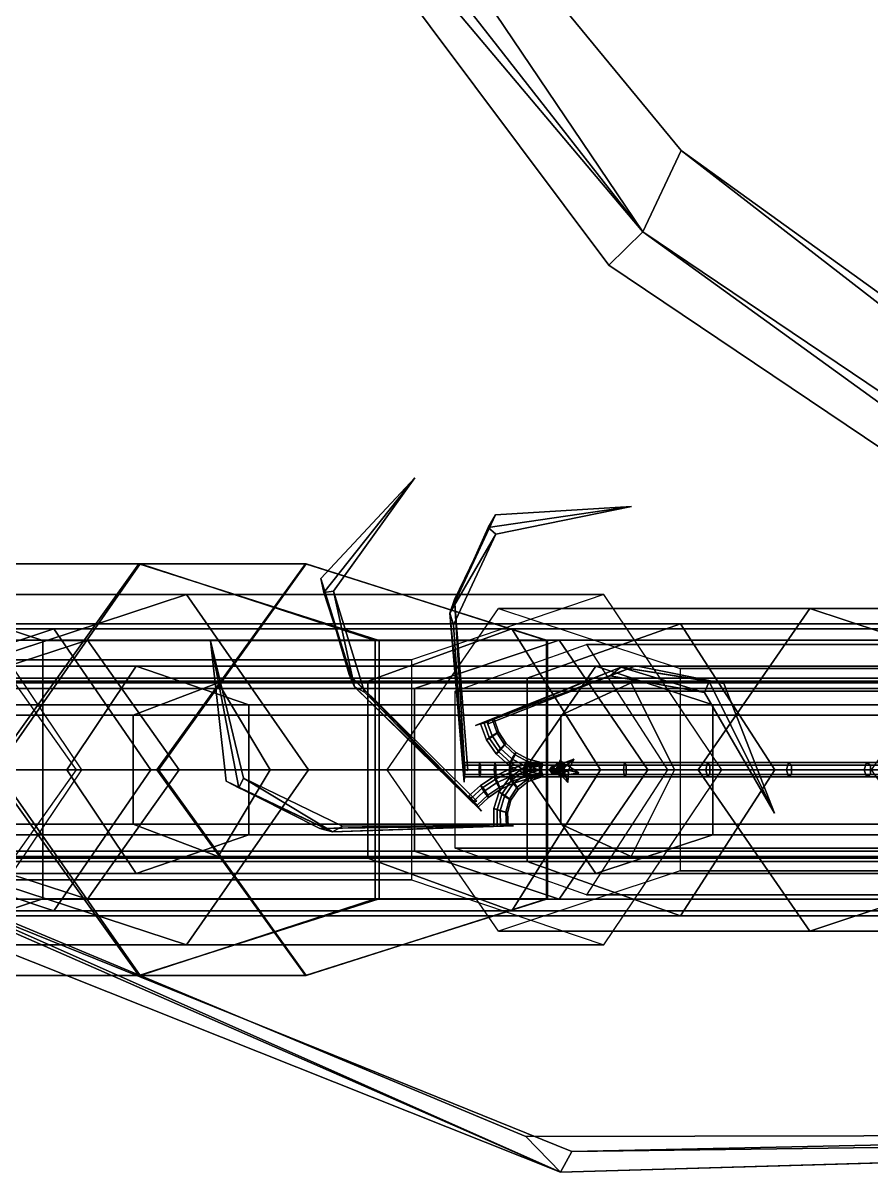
# Model space of a CAD drawing. Header units: metres. Extents: x -236 to 197, y -84 to 78.
# Drawn here: x 11.78 to 23.94, y -5.77 to 10.7 of the extents above; entities that cross this region are included whole.
import ezdxf

# ---------------------------------------------------------------- set-up
doc = ezdxf.new("R2010")
doc.units = ezdxf.units.M

msp = doc.modelspace()

# ---------------------------------------------------------------- linework, layer by layer
at = {"layer": 'Lacypla_Intrnd', "color": 3}
for points in [[(5.473, 0, 179.245), (12.63, 0, 197.755), (10.584, 3.034, 198.544), (3.36, 3.034, 179.83)], [(8.703, 2.95, 199.142), (13.466, 2.95, 218.156), (11.398, 0, 218.674), (6.635, 0, 199.66)], [(13.444, 2.95, 276.31), (8.703, 2.95, 295.207), (6.635, 0, 294.689), (11.328, 0, 276.049)], [(12.07, 1.851, 198.299), (16.832, 1.851, 217.313), (13.466, 2.95, 218.156), (8.703, 2.95, 199.142)], [(16.889, 1.851, 276.735), (12.07, 1.851, 296.05), (8.703, 2.95, 295.207), (13.444, 2.95, 276.31)], [(15.836, 2.95, 256.975), (13.444, 2.95, 276.31), (11.328, 0, 276.049), (13.704, 0, 256.975)], [(13.466, 2.95, 218.156), (15.844, 2.95, 237.493), (13.727, 0, 237.754), (11.398, 0, 218.674)], [(19.307, 1.851, 256.975), (16.889, 1.851, 276.735), (13.444, 2.95, 276.31), (15.836, 2.95, 256.975)], [(16.832, 1.851, 217.313), (19.288, 1.851, 237.068), (15.844, 2.95, 237.493), (13.466, 2.95, 218.156)], [(15.844, 2.95, 237.493), (15.836, 2.95, 256.975), (13.704, 0, 256.975), (13.727, 0, 237.754)], [(19.288, 1.851, 237.068), (19.307, 1.851, 256.975), (15.836, 2.95, 256.975), (15.844, 2.95, 237.493)], [(12.549, 0, 295.947), (9.374, 0, 314.243), (7.384, 2.795, 313.898), (10.558, 2.795, 295.602)], [(9.694, 2.512, 526.121), (14.128, 2.512, 542.129), (11.28, 1.576, 542.917), (6.782, 1.576, 526.627)], [(11.483, 0, 525.811), (15.878, 0, 541.645), (14.128, 2.512, 542.129), (9.694, 2.512, 526.121)], [(14.128, 2.512, 542.129), (20.11, 2.512, 557.625), (17.353, 1.576, 558.688), (11.28, 1.576, 542.917)], [(15.878, 0, 541.645), (21.804, 0, 556.971), (20.11, 2.512, 557.625), (14.128, 2.512, 542.129)], [(18.604, 2.313, 558.145), (23.065, 2.313, 572.85), (21.465, 0, 573.335), (17.005, 0, 558.631)], [(21.208, 1.451, 557.356), (25.668, 1.451, 572.06), (23.065, 2.313, 572.85), (18.604, 2.313, 558.145)], [(23.065, 2.313, 572.85), (26.417, 2.313, 587.788), (24.786, 0, 588.154), (21.465, 0, 573.335)], [(25.668, 1.451, 572.06), (29.071, 1.451, 587.191), (26.417, 2.313, 587.788), (23.065, 2.313, 572.85)], [(8.017, 2.021, 387.55), (12.229, 2.021, 400.302), (9.972, 1.268, 401.048), (5.759, 1.268, 388.296)], [(9.404, 0, 387.092), (13.616, 0, 399.844), (12.229, 2.021, 400.302), (8.017, 2.021, 387.55)], [(12.229, 2.021, 400.302), (18.795, 2.021, 411.867), (16.727, 1.268, 413.039), (9.972, 1.268, 401.048)], [(13.616, 0, 399.844), (20.066, 0, 411.147), (18.795, 2.021, 411.867), (12.229, 2.021, 400.302)], [(18.795, 2.021, 411.867), (27.491, 2.021, 421.928), (25.691, 1.268, 423.481), (16.727, 1.268, 413.039)], [(20.066, 0, 411.147), (28.598, 0, 420.974), (27.491, 2.021, 421.928), (18.795, 2.021, 411.867)], [(12.07, -1.851, 198.299), (16.832, -1.851, 217.313), (16.832, 1.851, 217.313), (12.07, 1.851, 198.299)], [(16.889, -1.851, 276.735), (12.07, -1.851, 296.05), (12.07, 1.851, 296.05), (16.889, 1.851, 276.735)], [(16.832, -1.851, 217.313), (19.288, -1.851, 237.068), (19.288, 1.851, 237.068), (16.832, 1.851, 217.313)], [(19.307, -1.851, 256.975), (16.889, -1.851, 276.735), (16.889, 1.851, 276.735), (19.307, 1.851, 256.975)], [(19.288, -1.851, 237.068), (19.307, -1.851, 256.975), (19.307, 1.851, 256.975), (19.288, 1.851, 237.068)], [(11.28, 1.576, 542.917), (17.353, 1.576, 558.688), (17.353, -1.576, 558.688), (11.28, -1.576, 542.917)], [(21.208, -1.451, 557.356), (25.668, -1.451, 572.06), (25.668, 1.451, 572.06), (21.208, 1.451, 557.356)], [(9.99, 1.244, 198.677), (14.581, 1.244, 205.547), (13.364, 0.78, 206.359), (8.774, 0.78, 199.489)], [(9.972, 1.268, 401.048), (16.727, 1.268, 413.039), (16.727, -1.268, 413.039), (9.972, -1.268, 401.048)], [(10.738, 0, 198.177), (15.328, 0, 205.047), (14.581, 1.244, 205.547), (9.99, 1.244, 198.677)], [(14.581, 1.244, 205.547), (20.506, 1.244, 211.175), (19.498, 0.78, 212.234), (13.364, 0.78, 206.359)], [(15.328, 0, 205.047), (21.126, 0, 210.524), (20.506, 1.244, 211.175), (14.581, 1.244, 205.547)], [(16.727, 1.268, 413.039), (25.691, 1.268, 423.481), (25.691, -1.268, 423.481), (16.727, -1.268, 413.039)], [(20.506, 1.244, 211.175), (27.521, 1.244, 215.368), (26.769, 0.78, 216.623), (19.498, 0.78, 212.234)], [(21.126, 0, 210.524), (27.984, 0, 214.597), (27.521, 1.244, 215.368), (20.506, 1.244, 211.175)], [(8.774, 0.78, 199.489), (13.364, 0.78, 206.359), (13.364, -0.78, 206.359), (8.774, -0.78, 199.489)], [(13.364, 0.78, 206.359), (19.498, 0.78, 212.234), (19.498, -0.78, 212.234), (13.364, -0.78, 206.359)], [(19.498, 0.78, 212.234), (26.769, 0.78, 216.623), (26.769, -0.78, 216.623), (19.498, -0.78, 212.234)], [(3.36, -3.034, 179.83), (10.584, -3.034, 198.544), (12.63, 0, 197.755), (5.473, 0, 179.245)], [(6.635, 0, 199.66), (11.398, 0, 218.674), (13.466, -2.95, 218.156), (8.703, -2.95, 199.142)], [(11.328, 0, 276.049), (6.635, 0, 294.689), (8.703, -2.95, 295.207), (13.444, -2.95, 276.31)], [(10.558, -2.795, 295.602), (7.384, -2.795, 313.898), (9.374, 0, 314.243), (12.549, 0, 295.947)], [(8.017, -2.021, 387.55), (12.229, -2.021, 400.302), (13.616, 0, 399.844), (9.404, 0, 387.092)], [(9.694, -2.512, 526.121), (14.128, -2.512, 542.129), (15.878, 0, 541.645), (11.483, 0, 525.811)], [(9.99, -1.244, 198.677), (14.581, -1.244, 205.547), (15.328, 0, 205.047), (10.738, 0, 198.177)], [(13.704, 0, 256.975), (11.328, 0, 276.049), (13.444, -2.95, 276.31), (15.836, -2.95, 256.975)], [(11.398, 0, 218.674), (13.727, 0, 237.754), (15.844, -2.95, 237.493), (13.466, -2.95, 218.156)], [(12.229, -2.021, 400.302), (18.795, -2.021, 411.867), (20.066, 0, 411.147), (13.616, 0, 399.844)], [(13.727, 0, 237.754), (13.704, 0, 256.975), (15.836, -2.95, 256.975), (15.844, -2.95, 237.493)], [(14.128, -2.512, 542.129), (20.11, -2.512, 557.625), (21.804, 0, 556.971), (15.878, 0, 541.645)], [(14.581, -1.244, 205.547), (20.506, -1.244, 211.175), (21.126, 0, 210.524), (15.328, 0, 205.047)], [(17.005, 0, 558.631), (21.465, 0, 573.335), (23.065, -2.313, 572.85), (18.604, -2.313, 558.145)], [(18.795, -2.021, 411.867), (27.491, -2.021, 421.928), (28.598, 0, 420.974), (20.066, 0, 411.147)], [(20.506, -1.244, 211.175), (27.521, -1.244, 215.368), (27.984, 0, 214.597), (21.126, 0, 210.524)], [(21.465, 0, 573.335), (24.786, 0, 588.154), (26.417, -2.313, 587.788), (23.065, -2.313, 572.85)], [(8.774, -0.78, 199.489), (13.364, -0.78, 206.359), (14.581, -1.244, 205.547), (9.99, -1.244, 198.677)], [(13.364, -0.78, 206.359), (19.498, -0.78, 212.234), (20.506, -1.244, 211.175), (14.581, -1.244, 205.547)], [(19.498, -0.78, 212.234), (26.769, -0.78, 216.623), (27.521, -1.244, 215.368), (20.506, -1.244, 211.175)], [(5.759, -1.268, 388.296), (9.972, -1.268, 401.048), (12.229, -2.021, 400.302), (8.017, -2.021, 387.55)], [(9.972, -1.268, 401.048), (16.727, -1.268, 413.039), (18.795, -2.021, 411.867), (12.229, -2.021, 400.302)], [(16.727, -1.268, 413.039), (25.691, -1.268, 423.481), (27.491, -2.021, 421.928), (18.795, -2.021, 411.867)], [(18.604, -2.313, 558.145), (23.065, -2.313, 572.85), (25.668, -1.451, 572.06), (21.208, -1.451, 557.356)], [(23.065, -2.313, 572.85), (26.417, -2.313, 587.788), (29.071, -1.451, 587.191), (25.668, -1.451, 572.06)], [(6.782, -1.576, 526.627), (11.28, -1.576, 542.917), (14.128, -2.512, 542.129), (9.694, -2.512, 526.121)], [(11.28, -1.576, 542.917), (17.353, -1.576, 558.688), (20.11, -2.512, 557.625), (14.128, -2.512, 542.129)], [(8.703, -2.95, 199.142), (13.466, -2.95, 218.156), (16.832, -1.851, 217.313), (12.07, -1.851, 198.299)], [(13.444, -2.95, 276.31), (8.703, -2.95, 295.207), (12.07, -1.851, 296.05), (16.889, -1.851, 276.735)], [(15.836, -2.95, 256.975), (13.444, -2.95, 276.31), (16.889, -1.851, 276.735), (19.307, -1.851, 256.975)], [(13.466, -2.95, 218.156), (15.844, -2.95, 237.493), (19.288, -1.851, 237.068), (16.832, -1.851, 217.313)], [(15.844, -2.95, 237.493), (15.836, -2.95, 256.975), (19.307, -1.851, 256.975), (19.288, -1.851, 237.068)]]:
    msp.add_3dface(points, dxfattribs=at)
at = {"layer": 'Lacypla_Leaf', "color": 3}
for points in [[(13.799, 16.494, 786.566), (13.852, 17.809, 787.003), (20.672, 7.712, 788.736)], [(13.799, 16.494, 786.566), (20.672, 7.712, 788.736), (13.852, 17.809, 787.003)], [(20.672, 7.712, 788.736), (13.852, 17.809, 787.003), (21.221, 8.875, 789.873)], [(20.672, 7.712, 788.736), (21.221, 8.875, 789.873), (13.852, 17.809, 787.003)], [(20.185, 7.234, 787.063), (13.152, 16.625, 784.82), (20.672, 7.712, 788.736)], [(20.185, 7.234, 787.063), (20.672, 7.712, 788.736), (13.152, 16.625, 784.82)], [(20.672, 7.712, 788.736), (13.152, 16.625, 784.82), (13.799, 16.494, 786.566)], [(20.672, 7.712, 788.736), (13.799, 16.494, 786.566), (13.152, 16.625, 784.82)], [(21.221, 8.875, 789.873), (36.524, -2.973, 787.769), (20.672, 7.712, 788.736)], [(21.221, 8.875, 789.873), (20.672, 7.712, 788.736), (36.524, -2.973, 787.769)], [(36.524, -2.973, 787.769), (21.221, 8.875, 789.873), (37.595, -2.919, 788.297)], [(36.524, -2.973, 787.769), (37.595, -2.919, 788.297), (21.221, 8.875, 789.873)], [(36.656, -3.849, 786.913), (20.185, 7.234, 787.063), (20.672, 7.712, 788.736)], [(36.656, -3.849, 786.913), (20.672, 7.712, 788.736), (20.185, 7.234, 787.063)], [(36.524, -2.973, 787.769), (20.672, 7.712, 788.736), (36.656, -3.849, 786.913)], [(36.524, -2.973, 787.769), (36.656, -3.849, 786.913), (20.672, 7.712, 788.736)], [(17.403, 4.184, 640.258), (16.053, 2.742, 640.984), (16.098, 2.539, 640.934)], [(17.403, 4.184, 640.258), (16.098, 2.539, 640.934), (16.053, 2.742, 640.984)], [(16.237, 2.559, 640.683), (17.403, 4.184, 640.258), (16.098, 2.539, 640.934)], [(16.237, 2.559, 640.683), (16.098, 2.539, 640.934), (17.403, 4.184, 640.258)], [(18.456, 3.472, 640.701), (18.559, 3.656, 640.737), (17.904, 2.244, 641.818)], [(18.456, 3.472, 640.701), (17.904, 2.244, 641.818), (18.559, 3.656, 640.737)], [(17.904, 2.244, 641.818), (18.559, 3.656, 640.737), (17.971, 2.44, 641.982)], [(17.904, 2.244, 641.818), (17.971, 2.44, 641.982), (18.559, 3.656, 640.737)], [(18.566, 3.378, 640.453), (20.507, 3.774, 639.952), (18.456, 3.472, 640.701)], [(18.566, 3.378, 640.453), (18.456, 3.472, 640.701), (20.507, 3.774, 639.952)], [(20.507, 3.774, 639.952), (18.559, 3.656, 640.737), (18.456, 3.472, 640.701)], [(20.507, 3.774, 639.952), (18.456, 3.472, 640.701), (18.559, 3.656, 640.737)], [(17.904, 2.244, 641.818), (18.566, 3.378, 640.453), (18.456, 3.472, 640.701)], [(17.904, 2.244, 641.818), (18.456, 3.472, 640.701), (18.566, 3.378, 640.453)], [(17.958, 2.077, 641.603), (18.566, 3.378, 640.453), (17.904, 2.244, 641.818)], [(17.958, 2.077, 641.603), (17.904, 2.244, 641.818), (18.566, 3.378, 640.453)], [(16.098, 2.539, 640.934), (16.053, 2.742, 640.984), (16.537, 1.187, 641.953)], [(16.098, 2.539, 640.934), (16.537, 1.187, 641.953), (16.053, 2.742, 640.984)], [(16.537, 1.187, 641.953), (16.053, 2.742, 640.984), (16.459, 1.366, 642.131)], [(16.537, 1.187, 641.953), (16.459, 1.366, 642.131), (16.053, 2.742, 640.984)], [(16.537, 1.187, 641.953), (16.237, 2.559, 640.683), (16.098, 2.539, 640.934)], [(16.537, 1.187, 641.953), (16.098, 2.539, 640.934), (16.237, 2.559, 640.683)], [(16.683, 1.114, 641.728), (16.237, 2.559, 640.683), (16.537, 1.187, 641.953)], [(16.683, 1.114, 641.728), (16.537, 1.187, 641.953), (16.237, 2.559, 640.683)], [(17.971, 2.44, 641.982), (18.118, 0, 643.716), (17.904, 2.244, 641.818)], [(17.971, 2.44, 641.982), (17.904, 2.244, 641.818), (18.118, 0, 643.716)], [(18.118, 0, 643.716), (17.971, 2.44, 641.982), (18.162, -0.013, 643.894)], [(18.118, 0, 643.716), (18.162, -0.013, 643.894), (17.971, 2.44, 641.982)], [(18.118, 0, 643.716), (17.904, 2.244, 641.818), (18.11, -0.18, 643.657)], [(18.118, 0, 643.716), (18.11, -0.18, 643.657), (17.904, 2.244, 641.818)], [(18.11, -0.18, 643.657), (17.958, 2.077, 641.603), (17.904, 2.244, 641.818)], [(18.11, -0.18, 643.657), (17.904, 2.244, 641.818), (17.958, 2.077, 641.603)], [(14.948, -0.123, 640.81), (14.475, 1.848, 640.546), (14.881, -0.259, 641.054)], [(14.948, -0.123, 640.81), (14.881, -0.259, 641.054), (14.475, 1.848, 640.546)], [(14.475, 1.848, 640.546), (14.7, -0.165, 641.117), (14.881, -0.259, 641.054)], [(14.475, 1.848, 640.546), (14.881, -0.259, 641.054), (14.7, -0.165, 641.117)], [(20.572, 1.491, 641.726), (18.447, 0.691, 643.684), (20.354, 1.472, 641.577)], [(20.572, 1.491, 641.726), (20.354, 1.472, 641.577), (18.447, 0.691, 643.684)], [(18.447, 0.691, 643.684), (20.572, 1.491, 641.726), (18.462, 0.662, 643.865)], [(18.447, 0.691, 643.684), (18.462, 0.662, 643.865), (20.572, 1.491, 641.726)], [(20.354, 1.472, 641.577), (21.831, 1.235, 640.415), (20.572, 1.491, 641.726)], [(20.354, 1.472, 641.577), (20.572, 1.491, 641.726), (21.831, 1.235, 640.415)], [(16.459, 1.366, 642.131), (18.243, -0.458, 643.704), (16.537, 1.187, 641.953)], [(16.459, 1.366, 642.131), (16.537, 1.187, 641.953), (18.243, -0.458, 643.704)], [(18.243, -0.458, 643.704), (16.459, 1.366, 642.131), (18.29, -0.449, 643.882)], [(18.243, -0.458, 643.704), (18.29, -0.449, 643.882), (16.459, 1.366, 642.131)], [(18.447, 0.691, 643.684), (20.354, 1.472, 641.577), (18.272, 0.632, 643.641)], [(18.447, 0.691, 643.684), (18.272, 0.632, 643.641), (20.354, 1.472, 641.577)], [(18.272, 0.632, 643.641), (20.202, 1.346, 641.381), (20.354, 1.472, 641.577)], [(18.272, 0.632, 643.641), (20.354, 1.472, 641.577), (20.202, 1.346, 641.381)], [(20.202, 1.346, 641.381), (21.555, 1.108, 640.159), (20.354, 1.472, 641.577)], [(20.202, 1.346, 641.381), (20.354, 1.472, 641.577), (21.555, 1.108, 640.159)], [(20.354, 1.472, 641.577), (21.555, 1.108, 640.159), (21.622, 1.266, 640.39)], [(20.354, 1.472, 641.577), (21.622, 1.266, 640.39), (21.555, 1.108, 640.159)], [(21.622, 1.266, 640.39), (21.831, 1.235, 640.415), (20.354, 1.472, 641.577)], [(21.622, 1.266, 640.39), (20.354, 1.472, 641.577), (21.831, 1.235, 640.415)], [(18.243, -0.458, 643.704), (16.537, 1.187, 641.953), (18.357, -0.593, 643.633)], [(18.243, -0.458, 643.704), (18.357, -0.593, 643.633), (16.537, 1.187, 641.953)], [(18.357, -0.593, 643.633), (16.683, 1.114, 641.728), (16.537, 1.187, 641.953)], [(18.357, -0.593, 643.633), (16.537, 1.187, 641.953), (16.683, 1.114, 641.728)], [(21.555, 1.108, 640.159), (22.561, -0.624, 639.75), (21.622, 1.266, 640.39)], [(21.555, 1.108, 640.159), (21.622, 1.266, 640.39), (22.561, -0.624, 639.75)], [(22.561, -0.624, 639.75), (21.831, 1.235, 640.415), (21.622, 1.266, 640.39)], [(22.561, -0.624, 639.75), (21.622, 1.266, 640.39), (21.831, 1.235, 640.415)], [(16.222, -0.888, 641.984), (14.948, -0.123, 640.81), (14.881, -0.259, 641.054)], [(16.222, -0.888, 641.984), (14.881, -0.259, 641.054), (14.948, -0.123, 640.81)], [(16.366, -0.809, 641.759), (14.948, -0.123, 640.81), (16.222, -0.888, 641.984)], [(16.366, -0.809, 641.759), (16.222, -0.888, 641.984), (14.948, -0.123, 640.81)], [(14.881, -0.259, 641.054), (14.7, -0.165, 641.117), (16.222, -0.888, 641.984)], [(14.881, -0.259, 641.054), (16.222, -0.888, 641.984), (14.7, -0.165, 641.117)], [(16.222, -0.888, 641.984), (14.7, -0.165, 641.117), (16.042, -0.842, 642.173)], [(16.222, -0.888, 641.984), (16.042, -0.842, 642.173), (14.7, -0.165, 641.117)], [(18.995, -5.255, 788.754), (8.309, -0.799, 791.696), (19.49, -5.766, 790.414)], [(18.995, -5.255, 788.754), (19.49, -5.766, 790.414), (8.309, -0.799, 791.696)], [(19.49, -5.766, 790.414), (8.309, -0.799, 791.696), (9.224, -1.683, 793.062)], [(19.49, -5.766, 790.414), (9.224, -1.683, 793.062), (8.309, -0.799, 791.696)], [(18.642, -0.806, 643.665), (16.042, -0.842, 642.173), (18.672, -0.779, 643.844)], [(18.642, -0.806, 643.665), (18.672, -0.779, 643.844), (16.042, -0.842, 642.173)], [(16.042, -0.842, 642.173), (18.642, -0.806, 643.665), (16.222, -0.888, 641.984)], [(16.042, -0.842, 642.173), (16.222, -0.888, 641.984), (18.642, -0.806, 643.665)], [(18.642, -0.806, 643.665), (16.222, -0.888, 641.984), (18.815, -0.803, 643.588)], [(18.642, -0.806, 643.665), (18.815, -0.803, 643.588), (16.222, -0.888, 641.984)], [(18.815, -0.803, 643.588), (16.366, -0.809, 641.759), (16.222, -0.888, 641.984)], [(18.815, -0.803, 643.588), (16.222, -0.888, 641.984), (16.366, -0.809, 641.759)], [(9.224, -1.683, 793.062), (8.769, -1.072, 794.22), (19.49, -5.766, 790.414)], [(9.224, -1.683, 793.062), (19.49, -5.766, 790.414), (8.769, -1.072, 794.22)], [(19.49, -5.766, 790.414), (8.769, -1.072, 794.22), (19.654, -5.471, 792.097)], [(19.49, -5.766, 790.414), (19.654, -5.471, 792.097), (8.769, -1.072, 794.22)], [(38.02, -5.235, 785.645), (19.654, -5.471, 792.097), (39.031, -5.06, 786.259)], [(38.02, -5.235, 785.645), (39.031, -5.06, 786.259), (19.654, -5.471, 792.097)], [(38.379, -5.219, 784.466), (18.995, -5.255, 788.754), (19.49, -5.766, 790.414)], [(38.379, -5.219, 784.466), (19.49, -5.766, 790.414), (18.995, -5.255, 788.754)], [(38.02, -5.235, 785.645), (19.49, -5.766, 790.414), (38.379, -5.219, 784.466)], [(38.02, -5.235, 785.645), (38.379, -5.219, 784.466), (19.49, -5.766, 790.414)], [(19.654, -5.471, 792.097), (38.02, -5.235, 785.645), (19.49, -5.766, 790.414)], [(19.654, -5.471, 792.097), (19.49, -5.766, 790.414), (38.02, -5.235, 785.645)]]:
    msp.add_3dface(points, dxfattribs=at)
at = {"layer": 'Lacypla_Mrstm', "color": 3}
for points in [[(19.335, 0, 557.924), (19.451, 0.092, 558.189), (19.433, 0.009, 558.202)], [(19.335, 0, 557.924), (19.433, 0.009, 558.202), (19.451, 0.092, 558.189)], [(19.453, -0.002, 558.194), (19.444, 0.072, 558.198), (19.335, 0, 557.924)], [(19.453, -0.002, 558.194), (19.335, 0, 557.924), (19.444, 0.072, 558.198)], [(19.335, 0, 557.924), (19.362, 0.04, 558.223), (19.431, -0.006, 558.203)], [(19.335, 0, 557.924), (19.431, -0.006, 558.203), (19.362, 0.04, 558.223)], [(19.447, 0.011, 558.197), (19.379, 0.024, 558.223), (19.335, 0, 557.924)], [(19.447, 0.011, 558.197), (19.335, 0, 557.924), (19.379, 0.024, 558.223)], [(19.443, -0.013, 558.198), (19.506, 0.021, 558.174), (19.335, 0, 557.924)], [(19.443, -0.013, 558.198), (19.335, 0, 557.924), (19.506, 0.021, 558.174)], [(19.335, 0, 557.924), (19.525, 0.015, 558.161), (19.447, 0.011, 558.197)], [(19.335, 0, 557.924), (19.447, 0.011, 558.197), (19.525, 0.015, 558.161)], [(19.433, 0.009, 558.202), (19.402, -0.058, 558.214), (19.335, 0, 557.924)], [(19.433, 0.009, 558.202), (19.335, 0, 557.924), (19.402, -0.058, 558.214)], [(19.362, 0.04, 558.223), (19.479, 0.073, 558.44), (19.431, -0.006, 558.203)], [(19.362, 0.04, 558.223), (19.431, -0.006, 558.203), (19.479, 0.073, 558.44)], [(19.458, -0.032, 558.448), (19.379, 0.024, 558.223), (19.447, 0.011, 558.197)], [(19.458, -0.032, 558.448), (19.447, 0.011, 558.197), (19.379, 0.024, 558.223)], [(19.536, -0.081, 558.418), (19.402, -0.058, 558.214), (19.433, 0.009, 558.202)], [(19.536, -0.081, 558.418), (19.433, 0.009, 558.202), (19.402, -0.058, 558.214)], [(19.431, -0.006, 558.203), (19.479, 0.073, 558.44), (19.522, 0.011, 558.423)], [(19.431, -0.006, 558.203), (19.522, 0.011, 558.423), (19.479, 0.073, 558.44)], [(19.602, -0.017, 558.393), (19.431, -0.006, 558.203), (19.522, 0.011, 558.423)], [(19.602, -0.017, 558.393), (19.522, 0.011, 558.423), (19.431, -0.006, 558.203)], [(19.432, -0.064, 558.647), (19.477, 0.061, 558.441), (19.525, -0.013, 558.422)], [(19.432, -0.064, 558.647), (19.525, -0.013, 558.422), (19.477, 0.061, 558.441)], [(19.451, 0.092, 558.189), (19.577, 0.072, 558.402), (19.433, 0.009, 558.202)], [(19.451, 0.092, 558.189), (19.433, 0.009, 558.202), (19.577, 0.072, 558.402)], [(19.433, 0.009, 558.202), (19.577, 0.072, 558.402), (19.536, 0.009, 558.418)], [(19.433, 0.009, 558.202), (19.536, 0.009, 558.418), (19.577, 0.072, 558.402)], [(19.536, -0.081, 558.418), (19.433, 0.009, 558.202), (19.536, 0.009, 558.418)], [(19.536, -0.081, 558.418), (19.536, 0.009, 558.418), (19.433, 0.009, 558.202)], [(19.565, 0.07, 558.407), (19.443, -0.013, 558.198), (19.516, -0.002, 558.426)], [(19.565, 0.07, 558.407), (19.516, -0.002, 558.426), (19.443, -0.013, 558.198)], [(19.565, 0.07, 558.407), (19.506, 0.021, 558.174), (19.443, -0.013, 558.198)], [(19.565, 0.07, 558.407), (19.443, -0.013, 558.198), (19.506, 0.021, 558.174)], [(19.477, 0.061, 558.441), (19.444, 0.072, 558.198), (19.453, -0.002, 558.194)], [(19.477, 0.061, 558.441), (19.453, -0.002, 558.194), (19.444, 0.072, 558.198)], [(19.447, -0.026, 558.452), (19.485, 0.142, 558.626), (19.516, -0.002, 558.426)], [(19.447, -0.026, 558.452), (19.516, -0.002, 558.426), (19.485, 0.142, 558.626)], [(19.525, 0.015, 558.161), (19.606, -0.03, 558.391), (19.447, 0.011, 558.197)], [(19.525, 0.015, 558.161), (19.447, 0.011, 558.197), (19.606, -0.03, 558.391)], [(19.447, 0.011, 558.197), (19.606, -0.03, 558.391), (19.538, -0.006, 558.417)], [(19.447, 0.011, 558.197), (19.538, -0.006, 558.417), (19.606, -0.03, 558.391)], [(19.458, -0.032, 558.448), (19.447, 0.011, 558.197), (19.538, -0.006, 558.417)], [(19.458, -0.032, 558.448), (19.538, -0.006, 558.417), (19.447, 0.011, 558.197)], [(19.477, 0.061, 558.441), (19.453, -0.002, 558.194), (19.525, -0.013, 558.422)], [(19.477, 0.061, 558.441), (19.525, -0.013, 558.422), (19.453, -0.002, 558.194)], [(19.479, 0.073, 558.44), (19.683, 0.152, 558.55), (19.522, 0.011, 558.423)], [(19.479, 0.073, 558.44), (19.522, 0.011, 558.423), (19.683, 0.152, 558.55)], [(19.485, 0.142, 558.626), (19.565, 0.07, 558.407), (19.516, -0.002, 558.426)], [(19.485, 0.142, 558.626), (19.516, -0.002, 558.426), (19.565, 0.07, 558.407)], [(19.683, 0.152, 558.55), (19.602, -0.017, 558.393), (19.522, 0.011, 558.423)], [(19.683, 0.152, 558.55), (19.522, 0.011, 558.423), (19.602, -0.017, 558.393)], [(19.577, 0.072, 558.402), (19.755, -0.046, 558.522), (19.536, 0.009, 558.418)], [(19.577, 0.072, 558.402), (19.536, 0.009, 558.418), (19.755, -0.046, 558.522)], [(19.755, -0.046, 558.522), (19.536, -0.081, 558.418), (19.536, 0.009, 558.418)], [(19.755, -0.046, 558.522), (19.536, 0.009, 558.418), (19.536, -0.081, 558.418)], [(19.431, -0.006, 558.203), (19.48, -0.059, 558.184), (19.335, 0, 557.924)], [(19.431, -0.006, 558.203), (19.335, 0, 557.924), (19.48, -0.059, 558.184)], [(19.335, 0, 557.924), (19.38, -0.066, 558.217), (19.443, -0.013, 558.198)], [(19.335, 0, 557.924), (19.443, -0.013, 558.198), (19.38, -0.066, 558.217)], [(19.335, 0, 557.924), (19.479, -0.082, 558.178), (19.453, -0.002, 558.194)], [(19.335, 0, 557.924), (19.453, -0.002, 558.194), (19.479, -0.082, 558.178)], [(19.38, -0.066, 558.217), (19.447, -0.026, 558.452), (19.443, -0.013, 558.198)], [(19.38, -0.066, 558.217), (19.443, -0.013, 558.198), (19.447, -0.026, 558.452)], [(19.602, -0.017, 558.393), (19.48, -0.059, 558.184), (19.431, -0.006, 558.203)], [(19.602, -0.017, 558.393), (19.431, -0.006, 558.203), (19.48, -0.059, 558.184)], [(19.525, -0.09, 558.422), (19.432, -0.064, 558.647), (19.525, -0.013, 558.422)], [(19.525, -0.09, 558.422), (19.525, -0.013, 558.422), (19.432, -0.064, 558.647)], [(19.443, -0.013, 558.198), (19.447, -0.026, 558.452), (19.516, -0.002, 558.426)], [(19.443, -0.013, 558.198), (19.516, -0.002, 558.426), (19.447, -0.026, 558.452)], [(19.479, -0.082, 558.178), (19.525, -0.09, 558.422), (19.453, -0.002, 558.194)], [(19.479, -0.082, 558.178), (19.453, -0.002, 558.194), (19.525, -0.09, 558.422)], [(19.453, -0.002, 558.194), (19.525, -0.09, 558.422), (19.525, -0.013, 558.422)], [(19.453, -0.002, 558.194), (19.525, -0.013, 558.422), (19.525, -0.09, 558.422)], [(19.597, -0.182, 558.583), (19.458, -0.032, 558.448), (19.538, -0.006, 558.417)], [(19.597, -0.182, 558.583), (19.538, -0.006, 558.417), (19.458, -0.032, 558.448)], [(19.606, -0.03, 558.391), (19.597, -0.182, 558.583), (19.538, -0.006, 558.417)], [(19.606, -0.03, 558.391), (19.538, -0.006, 558.417), (19.597, -0.182, 558.583)]]:
    msp.add_3dface(points, dxfattribs=at)
at = {"layer": 'Lacypla_Petiole', "color": 3}
for points in [[(10.267, 2.093, 198.594), (21.21, 2.093, 220.336), (19.011, 1.313, 221.443), (8.067, 1.313, 199.701)], [(11.618, 0, 197.914), (22.562, 0, 219.655), (21.21, 2.093, 220.336), (10.267, 2.093, 198.594)], [(21.21, 2.093, 220.336), (34.199, 2.093, 240.841), (32.118, 1.313, 242.158), (19.011, 1.313, 221.443)], [(22.562, 0, 219.655), (35.477, 0, 240.031), (34.199, 2.093, 240.841), (21.21, 2.093, 220.336)], [(7.981, 1.857, 387.626), (12.712, 1.857, 408.695), (10.581, 1.165, 409.173), (5.85, 1.165, 388.104)], [(9.291, 0, 387.332), (14.022, 0, 408.401), (12.712, 1.857, 408.695), (7.981, 1.857, 387.626)], [(12.712, 1.857, 408.695), (19.47, 1.857, 429.141), (17.396, 1.165, 429.826), (10.581, 1.165, 409.173)], [(14.022, 0, 408.401), (20.745, 0, 428.72), (19.47, 1.857, 429.141), (12.712, 1.857, 408.695)], [(19.47, 1.857, 429.141), (28.199, 1.857, 448.826), (26.202, 1.165, 449.711), (17.396, 1.165, 429.826)], [(20.745, 0, 428.72), (29.426, 0, 448.282), (28.199, 1.857, 448.826), (19.47, 1.857, 429.141)], [(19.865, 1.794, 557.657), (29.24, 1.794, 576.284), (27.356, 1.125, 577.232), (17.98, 1.125, 558.606)], [(21.023, 0, 557.074), (30.398, 0, 575.701), (29.24, 1.794, 576.284), (19.865, 1.794, 557.657)], [(13.406, 1.486, 699.943), (5.284, 1.486, 715.134), (4.337, 0, 714.628), (12.414, 0, 699.532)], [(15.021, 0.932, 700.612), (6.825, 0.932, 715.958), (5.284, 1.486, 715.134), (13.406, 1.486, 699.943)], [(20, 1.486, 684.029), (13.406, 1.486, 699.943), (12.414, 0, 699.532), (18.973, 0, 683.718)], [(21.673, 0.932, 684.537), (15.021, 0.932, 700.612), (13.406, 1.486, 699.943), (20, 1.486, 684.029)], [(25.003, 1.486, 667.546), (20, 1.486, 684.029), (18.973, 0, 683.718), (23.95, 0, 667.337)], [(26.717, 0.932, 667.887), (21.673, 0.932, 684.537), (20, 1.486, 684.029), (25.003, 1.486, 667.546)], [(8.067, 1.313, 199.701), (19.011, 1.313, 221.443), (19.011, -1.313, 221.443), (8.067, -1.313, 199.701)], [(10.581, 1.165, 409.173), (17.396, 1.165, 429.826), (17.396, -1.165, 429.826), (10.581, -1.165, 409.173)], [(17.396, 1.165, 429.826), (26.202, 1.165, 449.711), (26.202, -1.165, 449.711), (17.396, -1.165, 429.826)], [(19.011, 1.313, 221.443), (32.118, 1.313, 242.158), (32.118, -1.313, 242.158), (19.011, -1.313, 221.443)], [(17.98, 1.125, 558.606), (27.356, 1.125, 577.232), (27.356, -1.125, 577.232), (17.98, -1.125, 558.606)], [(15.021, -0.932, 700.612), (6.825, -0.932, 715.958), (6.825, 0.932, 715.958), (15.021, 0.932, 700.612)], [(21.673, -0.932, 684.537), (15.021, -0.932, 700.612), (15.021, 0.932, 700.612), (21.673, 0.932, 684.537)], [(26.717, -0.932, 667.887), (21.673, -0.932, 684.537), (21.673, 0.932, 684.537), (26.717, 0.932, 667.887)], [(18.51, 0.485, 643.567), (18.437, 0.691, 643.574), (18.346, 0.656, 643.659), (18.431, 0.427, 643.651)], [(18.431, 0.427, 643.651), (18.346, 0.656, 643.659), (18.395, 0.669, 643.778), (18.475, 0.449, 643.77)], [(18.475, 0.449, 643.77), (18.395, 0.669, 643.778), (18.518, 0.713, 643.766), (18.584, 0.522, 643.759)], [(18.604, 0.543, 643.634), (18.542, 0.726, 643.64), (18.437, 0.691, 643.574), (18.51, 0.485, 643.567)], [(18.584, 0.522, 643.759), (18.518, 0.713, 643.766), (18.542, 0.726, 643.64), (18.604, 0.543, 643.634)], [(18.607, 0.255, 643.757), (18.475, 0.449, 643.77), (18.584, 0.522, 643.759), (18.694, 0.352, 643.748)], [(18.708, 0.381, 643.624), (18.604, 0.543, 643.634), (18.51, 0.485, 643.567), (18.631, 0.303, 643.555)], [(18.694, 0.352, 643.748), (18.584, 0.522, 643.759), (18.604, 0.543, 643.634), (18.708, 0.381, 643.624)], [(18.631, 0.303, 643.555), (18.51, 0.485, 643.567), (18.431, 0.427, 643.651), (18.569, 0.226, 643.637)], [(18.569, 0.226, 643.637), (18.431, 0.427, 643.651), (18.475, 0.449, 643.77), (18.607, 0.255, 643.757)], [(18.781, 0.098, 643.74), (18.607, 0.255, 643.757), (18.694, 0.352, 643.748), (18.843, 0.214, 643.734)], [(18.849, 0.248, 643.61), (18.708, 0.381, 643.624), (18.631, 0.303, 643.555), (18.792, 0.156, 643.539)], [(18.843, 0.214, 643.734), (18.694, 0.352, 643.748), (18.708, 0.381, 643.624), (18.849, 0.248, 643.61)], [(18.792, 0.156, 643.539), (18.631, 0.303, 643.555), (18.569, 0.226, 643.637), (18.751, 0.064, 643.619)], [(18.751, 0.064, 643.619), (18.569, 0.226, 643.637), (18.607, 0.255, 643.757), (18.781, 0.098, 643.74)], [(18.988, -0.01, 643.72), (18.781, 0.098, 643.74), (18.843, 0.214, 643.734), (19.02, 0.117, 643.716)], [(19.017, 0.154, 643.593), (18.849, 0.248, 643.61), (18.792, 0.156, 643.539), (18.984, 0.053, 643.52)], [(19.02, 0.117, 643.716), (18.843, 0.214, 643.734), (18.849, 0.248, 643.61), (19.017, 0.154, 643.593)], [(18.332, 0.104, 643.66), (18.114, 0.104, 643.682), (18.107, 0, 643.607), (18.325, 0, 643.585)], [(18.344, 0.066, 643.783), (18.126, 0.066, 643.804), (18.114, 0.104, 643.682), (18.332, 0.104, 643.66)], [(18.344, -0.066, 643.783), (18.126, -0.066, 643.804), (18.126, 0.066, 643.804), (18.344, 0.066, 643.783)], [(18.55, 0.104, 643.639), (18.332, 0.104, 643.66), (18.325, 0, 643.585), (18.542, 0, 643.564)], [(18.562, 0.066, 643.761), (18.344, 0.066, 643.783), (18.332, 0.104, 643.66), (18.55, 0.104, 643.639)], [(18.562, -0.066, 643.761), (18.344, -0.066, 643.783), (18.344, 0.066, 643.783), (18.562, 0.066, 643.761)], [(18.772, -0.033, 643.741), (18.567, -0.13, 643.761), (18.538, -0.095, 643.64), (18.749, 0.004, 643.62)], [(18.749, 0.004, 643.62), (18.538, -0.095, 643.64), (18.575, -0.189, 643.561), (18.772, -0.096, 643.541)], [(18.767, 0.104, 643.618), (18.55, 0.104, 643.639), (18.542, 0, 643.564), (18.76, 0, 643.542)], [(18.779, 0.066, 643.74), (18.562, 0.066, 643.761), (18.55, 0.104, 643.639), (18.767, 0.104, 643.618)], [(18.779, -0.066, 643.74), (18.562, -0.066, 643.761), (18.562, 0.066, 643.761), (18.779, 0.066, 643.74)], [(18.99, 0.033, 643.719), (18.772, -0.033, 643.741), (18.749, 0.004, 643.62), (18.972, 0.071, 643.597)], [(18.972, 0.071, 643.597), (18.749, 0.004, 643.62), (18.772, -0.096, 643.541), (18.98, -0.032, 643.521)], [(18.984, 0.053, 643.52), (18.792, 0.156, 643.539), (18.751, 0.064, 643.619), (18.966, -0.048, 643.598)], [(18.966, -0.048, 643.598), (18.751, 0.064, 643.619), (18.781, 0.098, 643.74), (18.988, -0.01, 643.72)], [(18.988, -0.006, 643.72), (18.794, -0.146, 643.739), (18.759, -0.115, 643.619), (18.964, 0.031, 643.598)], [(18.964, 0.031, 643.598), (18.759, -0.115, 643.619), (18.814, -0.199, 643.537), (18.989, -0.069, 643.52)], [(18.985, 0.104, 643.596), (18.767, 0.104, 643.618), (18.76, 0, 643.542), (18.978, 0, 643.521)], [(18.997, 0.066, 643.719), (18.779, 0.066, 643.74), (18.767, 0.104, 643.618), (18.985, 0.104, 643.596)], [(19.009, -0.097, 643.717), (18.81, -0.158, 643.737), (18.772, -0.033, 643.741), (18.99, 0.033, 643.719)], [(18.997, -0.066, 643.719), (18.779, -0.066, 643.74), (18.779, 0.066, 643.74), (18.997, 0.066, 643.719)], [(19.195, 0.062, 643.699), (18.988, -0.006, 643.72), (18.964, 0.031, 643.598), (19.17, 0.099, 643.578)], [(19.17, 0.099, 643.578), (18.964, 0.031, 643.598), (18.989, -0.069, 643.52), (19.196, 0, 643.5)], [(19.196, 0, 643.5), (18.984, 0.053, 643.52), (18.966, -0.048, 643.598), (19.178, -0.101, 643.577)], [(19.206, 0.065, 643.698), (18.99, 0.033, 643.719), (18.972, 0.071, 643.597), (19.188, 0.103, 643.576)], [(19.188, 0.103, 643.576), (18.972, 0.071, 643.597), (18.98, -0.032, 643.521), (19.196, 0, 643.5)], [(19.203, 0.104, 643.575), (18.985, 0.104, 643.596), (18.978, 0, 643.521), (19.196, 0, 643.5)], [(19.228, 0.101, 643.572), (19.017, 0.154, 643.593), (18.984, 0.053, 643.52), (19.196, 0, 643.5)], [(19.215, 0.066, 643.697), (18.997, 0.066, 643.719), (18.985, 0.104, 643.596), (19.203, 0.104, 643.575)], [(19.199, -0.064, 643.699), (18.988, -0.01, 643.72), (19.02, 0.117, 643.716), (19.231, 0.064, 643.696)], [(19.235, -0.062, 643.695), (19.029, -0.131, 643.716), (18.988, -0.006, 643.72), (19.195, 0.062, 643.699)], [(19.225, -0.065, 643.696), (19.009, -0.097, 643.717), (18.99, 0.033, 643.719), (19.206, 0.065, 643.698)], [(19.215, -0.066, 643.697), (18.997, -0.066, 643.719), (18.997, 0.066, 643.719), (19.215, 0.066, 643.697)], [(19.231, 0.064, 643.696), (19.02, 0.117, 643.716), (19.017, 0.154, 643.593), (19.228, 0.101, 643.572)], [(20.409, 0.104, 643.456), (19.203, 0.104, 643.575), (19.196, 0, 643.5), (20.395, 0, 643.382)], [(20.433, 0.066, 643.577), (19.215, 0.066, 643.697), (19.203, 0.104, 643.575), (20.409, 0.104, 643.456)], [(20.433, -0.066, 643.577), (19.215, -0.066, 643.697), (19.215, 0.066, 643.697), (20.433, 0.066, 643.577)], [(21.598, 0.104, 643.22), (20.409, 0.104, 643.456), (20.395, 0, 643.382), (21.576, 0, 643.148)], [(21.634, 0.066, 643.337), (20.433, 0.066, 643.577), (20.409, 0.104, 643.456), (21.598, 0.104, 643.22)], [(21.634, -0.066, 643.337), (20.433, -0.066, 643.577), (20.433, 0.066, 643.577), (21.634, 0.066, 643.337)], [(22.758, 0.104, 642.868), (21.598, 0.104, 643.22), (21.576, 0, 643.148), (22.729, 0, 642.798)], [(22.805, 0.066, 642.982), (21.634, 0.066, 643.337), (21.598, 0.104, 643.22), (22.758, 0.104, 642.868)], [(22.805, -0.066, 642.982), (21.634, -0.066, 643.337), (21.634, 0.066, 643.337), (22.805, 0.066, 642.982)], [(23.878, 0.104, 642.404), (22.758, 0.104, 642.868), (22.729, 0, 642.798), (23.843, 0, 642.338)], [(23.936, 0.066, 642.513), (22.805, 0.066, 642.982), (22.758, 0.104, 642.868), (23.878, 0.104, 642.404)], [(23.936, -0.066, 642.513), (22.805, -0.066, 642.982), (22.805, 0.066, 642.982), (23.936, 0.066, 642.513)], [(24.95, 0.104, 641.831), (23.878, 0.104, 642.404), (23.843, 0, 642.338), (24.915, 0, 641.765)], [(25.008, 0.066, 641.94), (23.936, 0.066, 642.513), (23.878, 0.104, 642.404), (24.95, 0.104, 641.831)], [(25.008, -0.066, 641.94), (23.936, -0.066, 642.513), (23.936, 0.066, 642.513), (25.008, 0.066, 641.94)], [(12.414, 0, 699.532), (4.337, 0, 714.628), (5.284, -1.486, 715.134), (13.406, -1.486, 699.943)], [(7.981, -1.857, 387.626), (12.712, -1.857, 408.695), (14.022, 0, 408.401), (9.291, 0, 387.332)], [(10.267, -2.093, 198.594), (21.21, -2.093, 220.336), (22.562, 0, 219.655), (11.618, 0, 197.914)], [(18.973, 0, 683.718), (12.414, 0, 699.532), (13.406, -1.486, 699.943), (20, -1.486, 684.029)], [(12.712, -1.857, 408.695), (19.47, -1.857, 429.141), (20.745, 0, 428.72), (14.022, 0, 408.401)], [(18.325, 0, 643.585), (18.107, 0, 643.607), (18.114, -0.104, 643.682), (18.332, -0.104, 643.66)], [(18.332, -0.104, 643.66), (18.114, -0.104, 643.682), (18.126, -0.066, 643.804), (18.344, -0.066, 643.783)], [(18.542, 0, 643.564), (18.325, 0, 643.585), (18.332, -0.104, 643.66), (18.55, -0.104, 643.639)], [(18.55, -0.104, 643.639), (18.332, -0.104, 643.66), (18.344, -0.066, 643.783), (18.562, -0.066, 643.761)], [(18.567, -0.13, 643.761), (18.377, -0.256, 643.78), (18.343, -0.224, 643.659), (18.538, -0.095, 643.64)], [(18.538, -0.095, 643.64), (18.343, -0.224, 643.659), (18.394, -0.311, 643.579), (18.575, -0.189, 643.561)], [(18.622, -0.248, 643.756), (18.45, -0.365, 643.773), (18.377, -0.256, 643.78), (18.567, -0.13, 643.761)], [(18.76, 0, 643.542), (18.542, 0, 643.564), (18.55, -0.104, 643.639), (18.767, -0.104, 643.618)], [(18.767, -0.104, 643.618), (18.55, -0.104, 643.639), (18.562, -0.066, 643.761), (18.779, -0.066, 643.74)], [(18.81, -0.158, 643.737), (18.622, -0.248, 643.756), (18.567, -0.13, 643.761), (18.772, -0.033, 643.741)], [(18.772, -0.096, 643.541), (18.575, -0.189, 643.561), (18.627, -0.284, 643.631), (18.809, -0.196, 643.614)], [(18.794, -0.146, 643.739), (18.655, -0.34, 643.752), (18.611, -0.318, 643.633), (18.759, -0.115, 643.619)], [(18.759, -0.115, 643.619), (18.611, -0.318, 643.633), (18.689, -0.378, 643.549), (18.814, -0.199, 643.537)], [(18.809, -0.196, 643.614), (18.627, -0.284, 643.631), (18.622, -0.248, 643.756), (18.81, -0.158, 643.737)], [(18.872, -0.252, 643.731), (18.761, -0.416, 643.742), (18.655, -0.34, 643.752), (18.794, -0.146, 643.739)], [(18.978, 0, 643.521), (18.76, 0, 643.542), (18.767, -0.104, 643.618), (18.985, -0.104, 643.596)], [(18.985, -0.104, 643.596), (18.767, -0.104, 643.618), (18.779, -0.066, 643.74), (18.997, -0.066, 643.719)], [(18.98, -0.032, 643.521), (18.772, -0.096, 643.541), (18.809, -0.196, 643.614), (19.003, -0.136, 643.595)], [(19.029, -0.131, 643.716), (18.872, -0.252, 643.731), (18.794, -0.146, 643.739), (18.988, -0.006, 643.72)], [(19.003, -0.136, 643.595), (18.809, -0.196, 643.614), (18.81, -0.158, 643.737), (19.009, -0.097, 643.717)], [(18.989, -0.069, 643.52), (18.814, -0.199, 643.537), (18.883, -0.283, 643.606), (19.029, -0.168, 643.592)], [(19.029, -0.168, 643.592), (18.883, -0.283, 643.606), (18.872, -0.252, 643.731), (19.029, -0.131, 643.716)], [(19.178, -0.101, 643.577), (18.966, -0.048, 643.598), (18.988, -0.01, 643.72), (19.199, -0.064, 643.699)], [(23.95, 0, 667.337), (18.973, 0, 683.718), (20, -1.486, 684.029), (25.003, -1.486, 667.546)], [(19.196, 0, 643.5), (18.978, 0, 643.521), (18.985, -0.104, 643.596), (19.203, -0.104, 643.575)], [(19.196, 0, 643.5), (18.98, -0.032, 643.521), (19.003, -0.136, 643.595), (19.218, -0.103, 643.573)], [(19.203, -0.104, 643.575), (18.985, -0.104, 643.596), (18.997, -0.066, 643.719), (19.215, -0.066, 643.697)], [(19.196, 0, 643.5), (18.989, -0.069, 643.52), (19.029, -0.168, 643.592), (19.236, -0.099, 643.572)], [(19.218, -0.103, 643.573), (19.003, -0.136, 643.595), (19.009, -0.097, 643.717), (19.225, -0.065, 643.696)], [(19.236, -0.099, 643.572), (19.029, -0.168, 643.592), (19.029, -0.131, 643.716), (19.235, -0.062, 643.695)], [(20.395, 0, 643.382), (19.196, 0, 643.5), (19.203, -0.104, 643.575), (20.409, -0.104, 643.456)], [(20.409, -0.104, 643.456), (19.203, -0.104, 643.575), (19.215, -0.066, 643.697), (20.433, -0.066, 643.577)], [(19.47, -1.857, 429.141), (28.199, -1.857, 448.826), (29.426, 0, 448.282), (20.745, 0, 428.72)], [(19.865, -1.794, 557.657), (29.24, -1.794, 576.284), (30.398, 0, 575.701), (21.023, 0, 557.074)], [(21.576, 0, 643.148), (20.395, 0, 643.382), (20.409, -0.104, 643.456), (21.598, -0.104, 643.22)], [(21.598, -0.104, 643.22), (20.409, -0.104, 643.456), (20.433, -0.066, 643.577), (21.634, -0.066, 643.337)], [(21.21, -2.093, 220.336), (34.199, -2.093, 240.841), (35.477, 0, 240.031), (22.562, 0, 219.655)], [(22.729, 0, 642.798), (21.576, 0, 643.148), (21.598, -0.104, 643.22), (22.758, -0.104, 642.868)], [(22.758, -0.104, 642.868), (21.598, -0.104, 643.22), (21.634, -0.066, 643.337), (22.805, -0.066, 642.982)], [(23.843, 0, 642.338), (22.729, 0, 642.798), (22.758, -0.104, 642.868), (23.878, -0.104, 642.404)], [(23.878, -0.104, 642.404), (22.758, -0.104, 642.868), (22.805, -0.066, 642.982), (23.936, -0.066, 642.513)], [(24.915, 0, 641.765), (23.843, 0, 642.338), (23.878, -0.104, 642.404), (24.95, -0.104, 641.831)], [(24.95, -0.104, 641.831), (23.878, -0.104, 642.404), (23.936, -0.066, 642.513), (25.008, -0.066, 641.94)], [(18.377, -0.256, 643.78), (18.208, -0.409, 643.796), (18.17, -0.38, 643.677), (18.343, -0.224, 643.659)], [(18.343, -0.224, 643.659), (18.17, -0.38, 643.677), (18.233, -0.458, 643.594), (18.394, -0.311, 643.579)], [(18.45, -0.365, 643.773), (18.296, -0.506, 643.788), (18.208, -0.409, 643.796), (18.377, -0.256, 643.78)], [(18.394, -0.311, 643.579), (18.233, -0.458, 643.594), (18.31, -0.535, 643.663), (18.459, -0.398, 643.648)], [(18.575, -0.189, 643.561), (18.394, -0.311, 643.579), (18.459, -0.398, 643.648), (18.627, -0.284, 643.631)], [(18.627, -0.284, 643.631), (18.459, -0.398, 643.648), (18.45, -0.365, 643.773), (18.622, -0.248, 643.756)], [(18.655, -0.34, 643.752), (18.582, -0.568, 643.76), (18.533, -0.557, 643.641), (18.611, -0.318, 643.633)], [(18.611, -0.318, 643.633), (18.533, -0.557, 643.641), (18.625, -0.587, 643.556), (18.689, -0.378, 643.549)], [(18.814, -0.199, 643.537), (18.689, -0.378, 643.549), (18.781, -0.438, 643.616), (18.883, -0.283, 643.606)], [(18.883, -0.283, 643.606), (18.781, -0.438, 643.616), (18.761, -0.416, 643.742), (18.872, -0.252, 643.731)], [(18.459, -0.398, 643.648), (18.31, -0.535, 643.663), (18.296, -0.506, 643.788), (18.45, -0.365, 643.773)], [(18.761, -0.416, 643.742), (18.707, -0.606, 643.747), (18.582, -0.568, 643.76), (18.655, -0.34, 643.752)], [(18.689, -0.378, 643.549), (18.625, -0.587, 643.556), (18.732, -0.618, 643.621), (18.781, -0.438, 643.616)], [(18.781, -0.438, 643.616), (18.732, -0.618, 643.621), (18.707, -0.606, 643.747), (18.761, -0.416, 643.742)], [(18.582, -0.568, 643.76), (18.585, -0.807, 643.759), (18.534, -0.808, 643.641), (18.533, -0.557, 643.641)], [(18.533, -0.557, 643.641), (18.534, -0.808, 643.641), (18.631, -0.806, 643.555), (18.625, -0.587, 643.556)], [(18.707, -0.606, 643.747), (18.715, -0.804, 643.746), (18.585, -0.807, 643.759), (18.582, -0.568, 643.76)], [(18.625, -0.587, 643.556), (18.631, -0.806, 643.555), (18.742, -0.803, 643.62), (18.732, -0.618, 643.621)], [(18.732, -0.618, 643.621), (18.742, -0.803, 643.62), (18.715, -0.804, 643.746), (18.707, -0.606, 643.747)], [(13.406, -1.486, 699.943), (5.284, -1.486, 715.134), (6.825, -0.932, 715.958), (15.021, -0.932, 700.612)], [(20, -1.486, 684.029), (13.406, -1.486, 699.943), (15.021, -0.932, 700.612), (21.673, -0.932, 684.537)], [(25.003, -1.486, 667.546), (20, -1.486, 684.029), (21.673, -0.932, 684.537), (26.717, -0.932, 667.887)], [(17.98, -1.125, 558.606), (27.356, -1.125, 577.232), (29.24, -1.794, 576.284), (19.865, -1.794, 557.657)], [(5.85, -1.165, 388.104), (10.581, -1.165, 409.173), (12.712, -1.857, 408.695), (7.981, -1.857, 387.626)], [(8.067, -1.313, 199.701), (19.011, -1.313, 221.443), (21.21, -2.093, 220.336), (10.267, -2.093, 198.594)], [(10.581, -1.165, 409.173), (17.396, -1.165, 429.826), (19.47, -1.857, 429.141), (12.712, -1.857, 408.695)], [(17.396, -1.165, 429.826), (26.202, -1.165, 449.711), (28.199, -1.857, 448.826), (19.47, -1.857, 429.141)], [(19.011, -1.313, 221.443), (32.118, -1.313, 242.158), (34.199, -2.093, 240.841), (21.21, -2.093, 220.336)]]:
    msp.add_3dface(points, dxfattribs=at)

doc.saveas('drawing.dxf')
